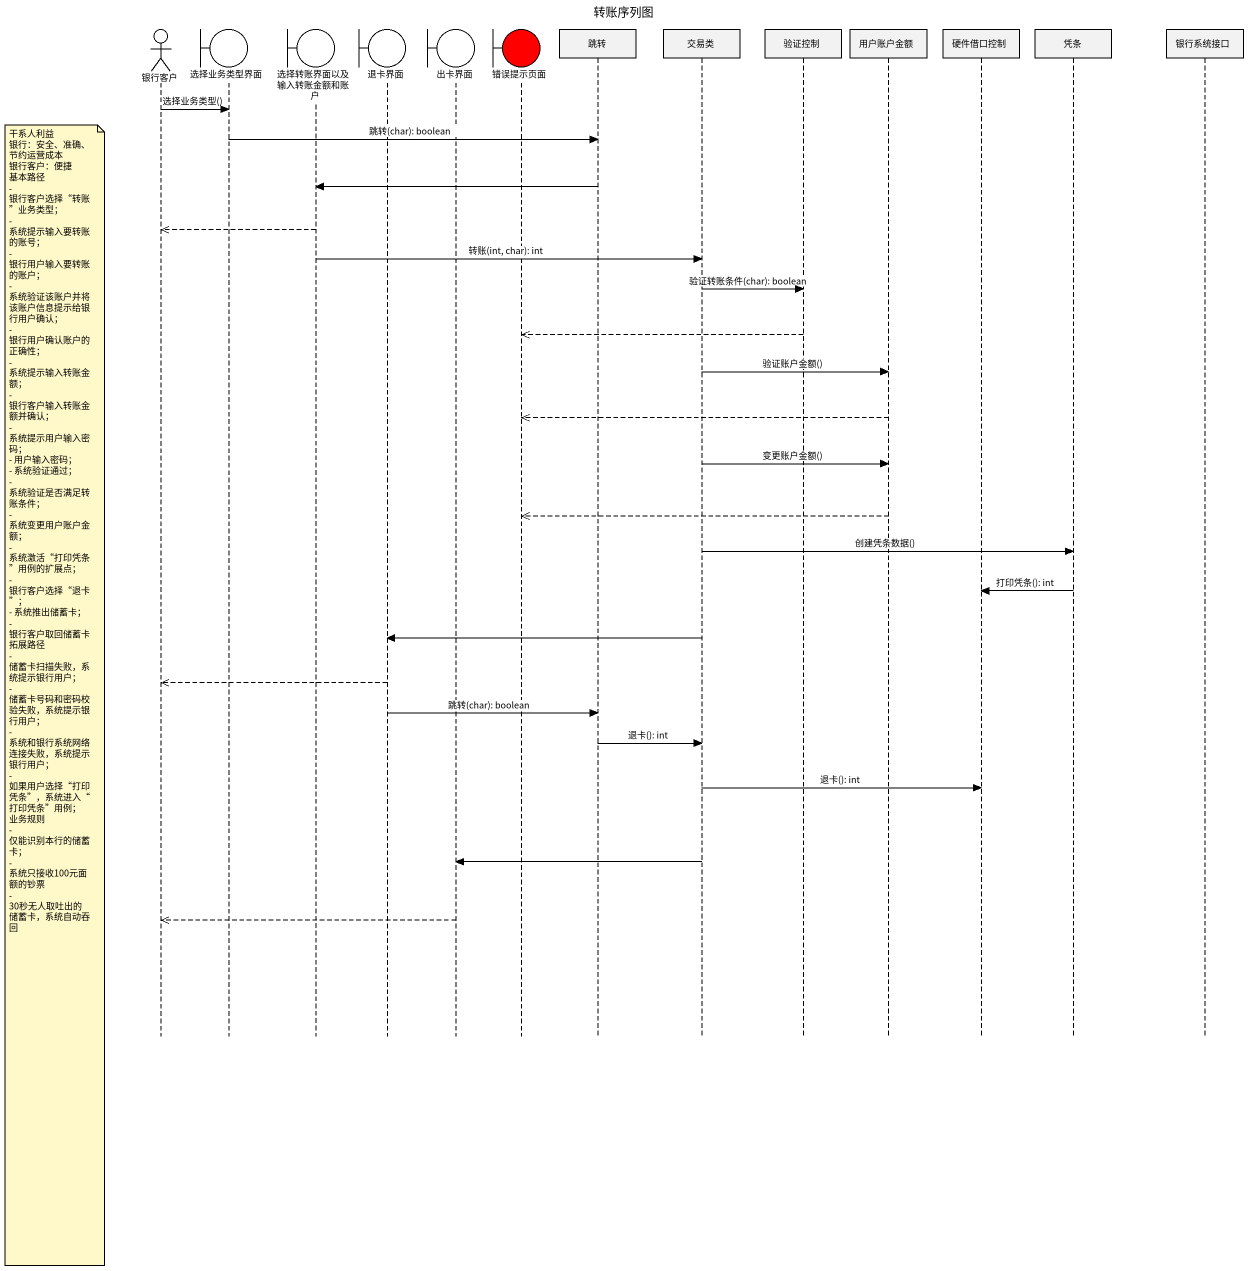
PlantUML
@startuml
title 转账序列图
hide footbox
actor 银行客户
boundary 选择业务类型界面
boundary 选择转账界面以及输入转账金额和账户
boundary 退卡界面
boundary 出卡界面
boundary 错误提示页面 #FF0000
participant 跳转
participant 交易类
participant 验证控制
participant 用户账户金额
participant 硬件借口控制
participant 凭条
participant 银行系统接口

银行客户 -> 选择业务类型界面 : 选择业务类型()
选择业务类型界面 -> 跳转 : 跳转(char): boolean
跳转 -> 选择转账界面以及输入转账金额和账户
选择转账界面以及输入转账金额和账户 -->> 银行客户
选择转账界面以及输入转账金额和账户 -> 交易类 : 转账(int, char): int
交易类 -> 验证控制 : 验证转账条件(char): boolean
验证控制 -->> 错误提示页面
交易类 -> 用户账户金额 : 验证账户金额()
用户账户金额 -->> 错误提示页面
交易类 -> 用户账户金额 : 变更账户金额()
用户账户金额 -->> 错误提示页面
交易类 -> 凭条 : 创建凭条数据()
凭条 -> 硬件借口控制 : 打印凭条(): int
交易类 -> 退卡界面
退卡界面 -->> 银行客户
note left of 银行客户
  干系人利益
  银行：安全、准确、节约运营成本
  银行客户：便捷
  基本路径
  - 银行客户选择“转账”业务类型；
  - 系统提示输入要转账的账号；
  - 银行用户输入要转账的账户；
  - 系统验证该账户并将该账户信息提示给银行用户确认；
  - 银行用户确认账户的正确性；
  - 系统提示输入转账金额；
  - 银行客户输入转账金额并确认；
  - 系统提示用户输入密码；
  - 用户输入密码；
  - 系统验证通过；
  - 系统验证是否满足转账条件；
  - 系统变更用户账户金额；
  - 系统激活“打印凭条”用例的扩展点；
  - 银行客户选择“退卡”；
  - 系统推出储蓄卡；
  - 银行客户取回储蓄卡
  拓展路径
  - 储蓄卡扫描失败，系统提示银行用户；
  - 储蓄卡号码和密码校验失败，系统提示银行用户；
  - 系统和银行系统网络连接失败，系统提示银行用户；
  - 如果用户选择“打印凭条”，系统进入“打印凭条”用例；
  业务规则
  - 仅能识别本行的储蓄卡；
  - 系统只接收100元面额的钞票
  - 30秒无人取吐出的储蓄卡，系统自动吞回
end note
退卡界面 -> 跳转 : 跳转(char): boolean
跳转 -> 交易类 : 退卡(): int
交易类 -> 硬件借口控制 : 退卡(): int
交易类 -> 出卡界面
出卡界面 -->> 银行客户
@enduml
